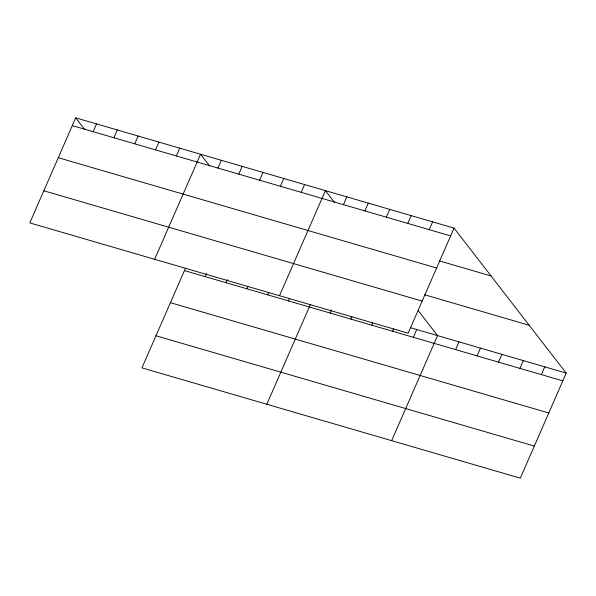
<?xml version="1.0" encoding="UTF-8"?>
<svg xmlns="http://www.w3.org/2000/svg" width="596" height="596" viewBox="0 0 596 596"><rect width="100%" height="100%" fill="white"/><g stroke="black" fill="none" stroke-linecap="round" stroke-linejoin="round"><path stroke-width="0.89" d="M75.699 117.837L29.8 222.904L408.148 333.194L454.048 228.126L75.699 117.837L84.811 129.608M93.11 131.679L96.515 123.901M113.925 137.743L117.323 129.965M134.733 143.815L138.13 136.03M155.541 149.879L158.938 142.101M176.349 155.943L179.746 148.166M154.655 259.297L200.554 154.23L209.665 166.008M217.965 168.079L221.369 160.302M185.475 268.245L141.952 367.874L520.301 478.163L566.2 373.096L454.048 228.126M238.78 174.144L242.177 166.366M205.262 276.648L206.626 273.534M259.588 180.208L262.985 172.43M226.07 282.713L227.434 279.606M280.396 186.272L283.793 178.495M246.886 288.777L247.899 286.445M301.204 192.344L304.601 184.566M267.693 294.849L268.714 292.517M279.509 295.698L325.409 190.631L334.52 202.402M288.501 300.913L289.522 298.581M343.452 204.659L346.85 196.881M266.807 404.267L310.33 304.645M364.894 210.91L368.291 203.132M330.117 313.049L331.48 309.935M386.335 217.16L389.732 209.382M350.925 319.113L351.945 316.781M407.768 223.411L411.173 215.633M371.74 325.178L372.753 322.846M429.209 229.661L432.607 221.876M392.548 331.242L393.569 328.91M413.356 337.314L416.753 329.528M391.661 440.668L437.561 335.6L418.206 310.576M455.605 349.629L459.002 341.851M477.046 355.879L480.443 348.101M498.48 362.13L501.884 354.352M519.921 368.38L523.318 360.595M541.362 374.631L544.759 366.845M72.302 125.614L450.65 235.912M439.245 260.862L491.059 275.97M58.281 157.716L436.622 268.014M424.672 294.789L529.188 325.26M43.828 190.795L422.177 301.092M410.681 327.763L566.2 373.096M184.455 270.584L562.803 380.874M170.426 302.686L548.774 412.983M155.973 335.764L534.321 446.061"/></g></svg>
